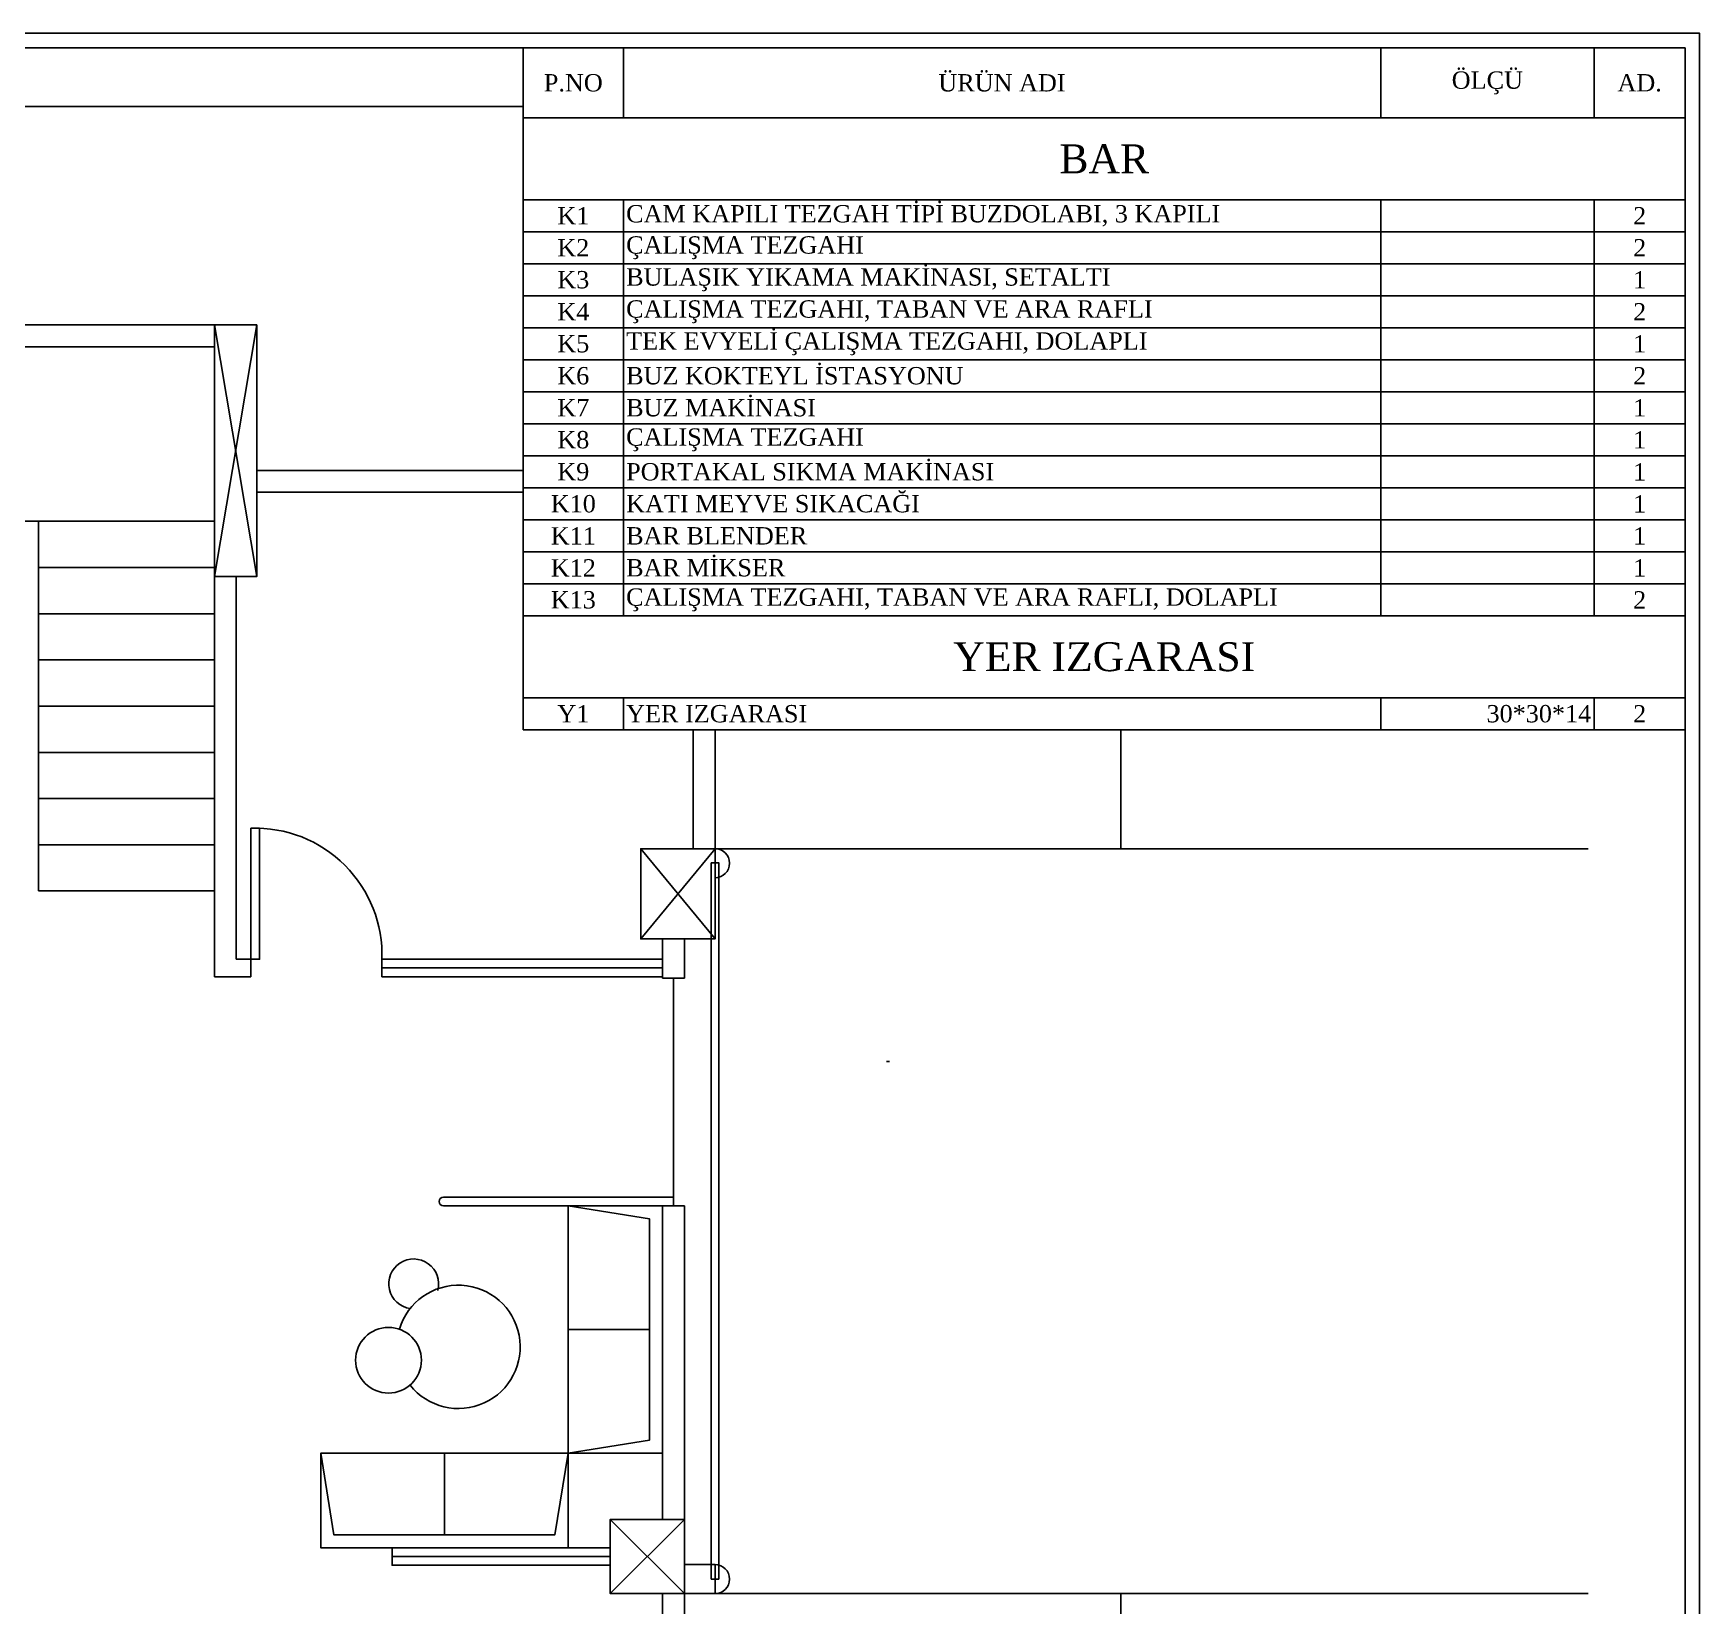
# Model space of a CAD drawing. Header units: millimetres. Extents: x 5004 to 15052, y -6179 to -3495.
# Drawn here: x 10324 to 11469, y -4719 to -3638 of the extents above; entities that cross this region are included whole.
import ezdxf

# ---------------------------------------------------------------- set-up
doc = ezdxf.new("R2010")
doc.units = ezdxf.units.MM
doc.set_wipeout_variables(frame=1)
doc.styles.add('Halil 1', font='times.ttf', dxfattribs={"height": 12})

# ---------------------------------------------------------------- blocks, each defined once
blk = doc.blocks.new('*T105')
at = {"color": 0, "linetype": 'ByBlock', "lineweight": -2, "transparency": 16777216}
for p, q in [((0, 0), (798.6, 0)), ((0, 0), (0, -468.7)), ((68.8, 0), (68.8, -48.1)), ((589.3, 0), (589.3, -48.1)), ((736, 0), (736, -48.1)), ((798.6, 0), (798.6, -468.7)), ((0, -48.1), (798.6, -48.1)), ((0, -104.4), (798.6, -104.4)), ((68.8, -104.4), (68.8, -390.4)), ((589.3, -104.4), (589.3, -390.4)), ((736, -104.4), (736, -390.4)), ((0, -126.4), (798.6, -126.4)), ((0, -148.4), (798.6, -148.4)), ((0, -170.4), (798.6, -170.4)), ((0, -192.4), (798.6, -192.4)), ((0, -214.4), (798.6, -214.4)), ((0, -236.4), (798.6, -236.4)), ((0, -258.4), (798.6, -258.4)), ((0, -280.4), (798.6, -280.4)), ((0, -302.4), (798.6, -302.4)), ((0, -324.4), (798.6, -324.4)), ((0, -346.4), (798.6, -346.4)), ((0, -368.4), (798.6, -368.4)), ((0, -390.4), (798.6, -390.4)), ((0, -446.7), (798.6, -446.7)), ((68.8, -446.7), (68.8, -468.7)), ((589.3, -446.7), (589.3, -468.7)), ((736, -446.7), (736, -468.7)), ((0, -468.7), (798.6, -468.7))]:
    blk.add_line(p, q, dxfattribs=at)
at = {"color": 0, "transparency": 16777216, "style": 'Halil 1'}
for s, insert, char_height, width, attachment_point in [('P.NO', (34.4, -24.1), 11.91, 38.977, 5), ('ÜRÜN ADI', (329, -24.1), 11.91, 490.739, 5), ('ÖLÇÜ', (662.6, -24.1), 11.91, 116.897, 5), ('AD.', (767.3, -24.1), 11.91, 32.798, 5), ('BAR', (399.3, -76.3), 19.86, 768.77, 5), ('K1', (34.4, -115.4), 11.91, 64.792, 5), ('CAM KAPILI TEZGAH TİPİ BUZDOLABI, 3 KAPILI', (70.7, -115.4), 11.914, 516.554, 4), ('2', (767.3, -115.4), 11.9, 58.613, 5), ('K2', (34.4, -137.4), 11.91, 64.792, 5), ('ÇALIŞMA TEZGAHI', (70.7, -137.4), 11.914, 516.554, 4), ('2', (767.3, -137.4), 11.9, 58.613, 5), ('BULAŞIK YIKAMA MAKİNASI, SETALTI', (70.7, -159.4), 11.914, 516.554, 4), ('K3', (34.4, -159.4), 11.91, 64.792, 5), ('1', (767.3, -159.4), 11.9, 58.613, 5), ('K4', (34.4, -181.4), 11.91, 64.792, 5), ('ÇALIŞMA TEZGAHI, TABAN VE ARA RAFLI', (70.7, -181.4), 11.914, 516.554, 4), ('2', (767.3, -181.4), 11.9, 58.613, 5), ('TEK EVYELİ ÇALIŞMA TEZGAHI, DOLAPLI', (70.7, -203.4), 11.914, 516.554, 4), ('K5', (34.4, -203.4), 11.91, 64.792, 5), ('1', (767.3, -203.4), 11.9, 58.613, 5), ('BUZ KOKTEYL İSTASYONU', (70.7, -225.4), 11.914, 516.554, 4), ('K6', (34.4, -225.4), 11.91, 64.792, 5), ('2', (767.3, -225.4), 11.9, 58.613, 5), ('BUZ MAKİNASI', (70.7, -247.4), 11.914, 516.554, 4), ('K7', (34.4, -247.4), 11.91, 64.792, 5), ('1', (767.3, -247.4), 11.9, 58.613, 5), ('K8', (34.4, -269.4), 11.91, 64.792, 5), ('ÇALIŞMA TEZGAHI', (70.7, -269.4), 11.914, 516.554, 4), ('1', (767.3, -269.4), 11.9, 58.613, 5), ('K9', (34.4, -291.4), 11.91, 64.792, 5), ('PORTAKAL SIKMA MAKİNASI', (70.7, -291.4), 11.914, 516.554, 4), ('1', (767.3, -291.4), 11.9, 58.613, 5), ('K10', (34.4, -313.4), 11.91, 64.792, 5), ('KATI MEYVE SIKACAĞI', (70.7, -313.4), 11.914, 516.554, 4), ('1', (767.3, -313.4), 11.9, 58.613, 5), ('K11', (34.4, -335.4), 11.91, 64.792, 5), ('BAR BLENDER', (70.7, -335.4), 11.914, 516.554, 4), ('1', (767.3, -335.4), 11.9, 58.613, 5), ('K12', (34.4, -357.4), 11.91, 64.792, 5), ('BAR MİKSER', (70.7, -357.4), 11.91, 516.554, 4), ('1', (767.3, -357.4), 11.9, 58.613, 5), ('K13', (34.4, -379.4), 11.91, 64.792, 5), ('ÇALIŞMA TEZGAHI, TABAN VE ARA RAFLI, DOLAPLI', (70.7, -379.4), 11.914, 516.554, 4), ('2', (767.3, -379.4), 11.9, 58.613, 5), ('YER IZGARASI', (399.3, -418.6), 19.857, 768.77, 5), ('Y1', (34.4, -457.7), 11.91, 64.792, 5), ('YER IZGARASI', (70.7, -457.7), 11.914, 516.554, 4), ('30*30*14', (734, -457.7), 11.91, 142.711, 6), ('2', (767.3, -457.7), 11.9, 58.613, 5)]:
    blk.add_mtext(s, dxfattribs=dict(at, insert=insert, char_height=char_height, width=width, attachment_point=attachment_point))

msp = doc.modelspace()

# ---------------------------------------------------------------- linework, layer by layer
at = {"color": 1}
for p, q in [((8725.4, -3688.3), (11071.4, -3688.3)), ((11071.4, -4198.3), (11071.4, -3688.3)), ((11071.4, -4710.3), (11071.4, -6179.3))]:
    msp.add_line(p, q, dxfattribs=at)
for p, q in [((10197.4, -3838.3), (10448.4, -3838.3)), ((10477.4, -3838.3), (10448.4, -4011.3)), ((10448.4, -3838.3), (10477.4, -4011.3)), ((10197.4, -3853.3), (10448.4, -3853.3)), ((10448.4, -3853.3), (10448.4, -4286.3)), ((10477.4, -3938.3), (10724.4, -3938.3)), ((10724.4, -3966.3), (10792.4, -3938.3)), ((10724.4, -3938.3), (10792.4, -3966.3)), ((10477.4, -3953.3), (10724.4, -3953.3)), ((10197.4, -3973.3), (10448.4, -3973.3)), ((10327.4, -4227.3), (10327.4, -3973.3)), ((10777.4, -3966.3), (10777.4, -4198.3)), ((10792.4, -3966.3), (10792.4, -4198.3)), ((10448.4, -4005.1), (10327.4, -4005.1)), ((10463.4, -4274.3), (10463.4, -4011.3)), ((10448.4, -4036.8), (10327.4, -4036.8)), ((10448.4, -4068.6), (10327.4, -4068.6)), ((10448.4, -4100.3), (10327.4, -4100.3)), ((10448.4, -4132.1), (10327.4, -4132.1)), ((10448.4, -4163.8), (10327.4, -4163.8)), ((10448.4, -4195.6), (10327.4, -4195.6)), ((10741.4, -4198.3), (10792.4, -4260.3)), ((10741.4, -4260.3), (10792.4, -4198.3)), ((10792.4, -4198.3), (11392.4, -4198.3)), ((10448.4, -4227.3), (10327.4, -4227.3)), ((10756.4, -4260.3), (10756.4, -4287.3)), ((10771.4, -4287.3), (10771.4, -4260.3)), ((10473.4, -4274.3), (10463.4, -4274.3)), ((10473.4, -4286.3), (10473.4, -4274.3)), ((10563.4, -4274.3), (10756.4, -4274.3)), ((10563.4, -4286.3), (10563.4, -4274.3)), ((10563.4, -4280.3), (10756.4, -4280.3)), ((10448.4, -4286.3), (10463.4, -4286.3)), ((10463.4, -4286.3), (10473.4, -4286.3)), ((10563.4, -4286.3), (10756.4, -4286.3)), ((10756.4, -4287.3), (10771.4, -4287.3)), ((10763.9, -4287.3), (10763.9, -4443.8)), ((10912.3, -4344.6), (10910.3, -4344.6)), ((10763.9, -4437.8), (10605.7, -4437.8)), ((10756.4, -4443.8), (10605.7, -4443.8)), ((10720.4, -4659.3), (10771.4, -4710.3)), ((10720.4, -4710.3), (10771.4, -4659.3)), ((10570.4, -4684.8), (10720.4, -4684.8)), ((11392.4, -4710.3), (10771.4, -4710.3)), ((10771.4, -4710.3), (10971.4, -4710.3))]:
    msp.add_line(p, q)
for points in [[(8589.1, -5707.9), (11469.1, -5707.9), (11469.1, -3637.9), (8589.1, -3637.9)], [(8599.1, -5697.9), (11459.1, -5697.9), (11459.1, -3647.9), (8599.1, -3647.9)], [(10448.4, -3838.3), (10477.4, -3838.3), (10477.4, -4011.3), (10448.4, -4011.3)], [(10724.4, -3938.3), (10792.4, -3938.3), (10792.4, -3966.3), (10724.4, -3966.3)], [(10473.4, -4274.3), (10473.4, -4184.3), (10479.4, -4184.3), (10479.4, -4274.3)], [(10792.4, -4198.3), (10741.4, -4198.3), (10741.4, -4260.3), (10792.4, -4260.3)], [(10789.8, -4208), (10795, -4208), (10795, -4700.3), (10789.8, -4700.3)], [(10756.4, -4443.8), (10771.4, -4443.8), (10771.4, -4659.3), (10756.4, -4659.3)], [(10771.4, -4659.3), (10720.4, -4659.3), (10720.4, -4710.3), (10771.4, -4710.3)], [(10570.4, -4678.8), (10720.4, -4678.8), (10720.4, -4690.8), (10570.4, -4690.8)], [(10792.4, -4690.3), (10771.4, -4690.3), (10771.4, -4710.3), (10792.4, -4710.3)], [(10756.4, -4759.3), (10771.4, -4759.3), (10771.4, -4710.3), (10756.4, -4710.3)]]:
    msp.add_lwpolyline(points, close=True)
for points in [[(10691.4, -4443.8), (10756.4, -4443.8), (10756.4, -4613.8), (10691.4, -4613.8), (10747.4, -4604.8), (10747.4, -4452.8), (10691.4, -4443.8), (10691.4, -4613.8), (10691.4, -4528.8), (10747.4, -4528.8)], [(10691.4, -4613.8), (10691.4, -4678.8), (10521.4, -4678.8), (10521.4, -4613.8), (10530.4, -4669.8), (10682.4, -4669.8), (10691.4, -4613.8), (10521.4, -4613.8), (10606.4, -4613.8), (10606.4, -4669.8)]]:
    msp.add_lwpolyline(points)
msp.add_circle((10568, -4549.9), 22.6)
for centre, radius, start, end in [((10476.4, -4271.3), 87.1, 358.0251, 91.9749), ((10792.4, -4208.3), 10, 270, 90), ((10605.7, -4440.8), 3, 90, 270), ((10585.3, -4497.4), 17.1, 344.709, 262.0756), ((10616.1, -4540.7), 42.4, 218.2501, 163.3591), ((10792.4, -4700.3), 10, 270, 90)]:
    msp.add_arc(centre, radius, start, end)

# ---------------------------------------------------------------- next in the draw order: wipeouts: each hides what was drawn before it
msp.add_wipeout([(10660.6, -4116.6), (10660.6, -3647.9), (11459.1, -3647.9), (11459.1, -4116.6)])

# ---------------------------------------------------------------- next in the draw order: block references
msp.add_blockref('*T105', (10660.6, -3647.9))

doc.saveas('drawing.dxf')
